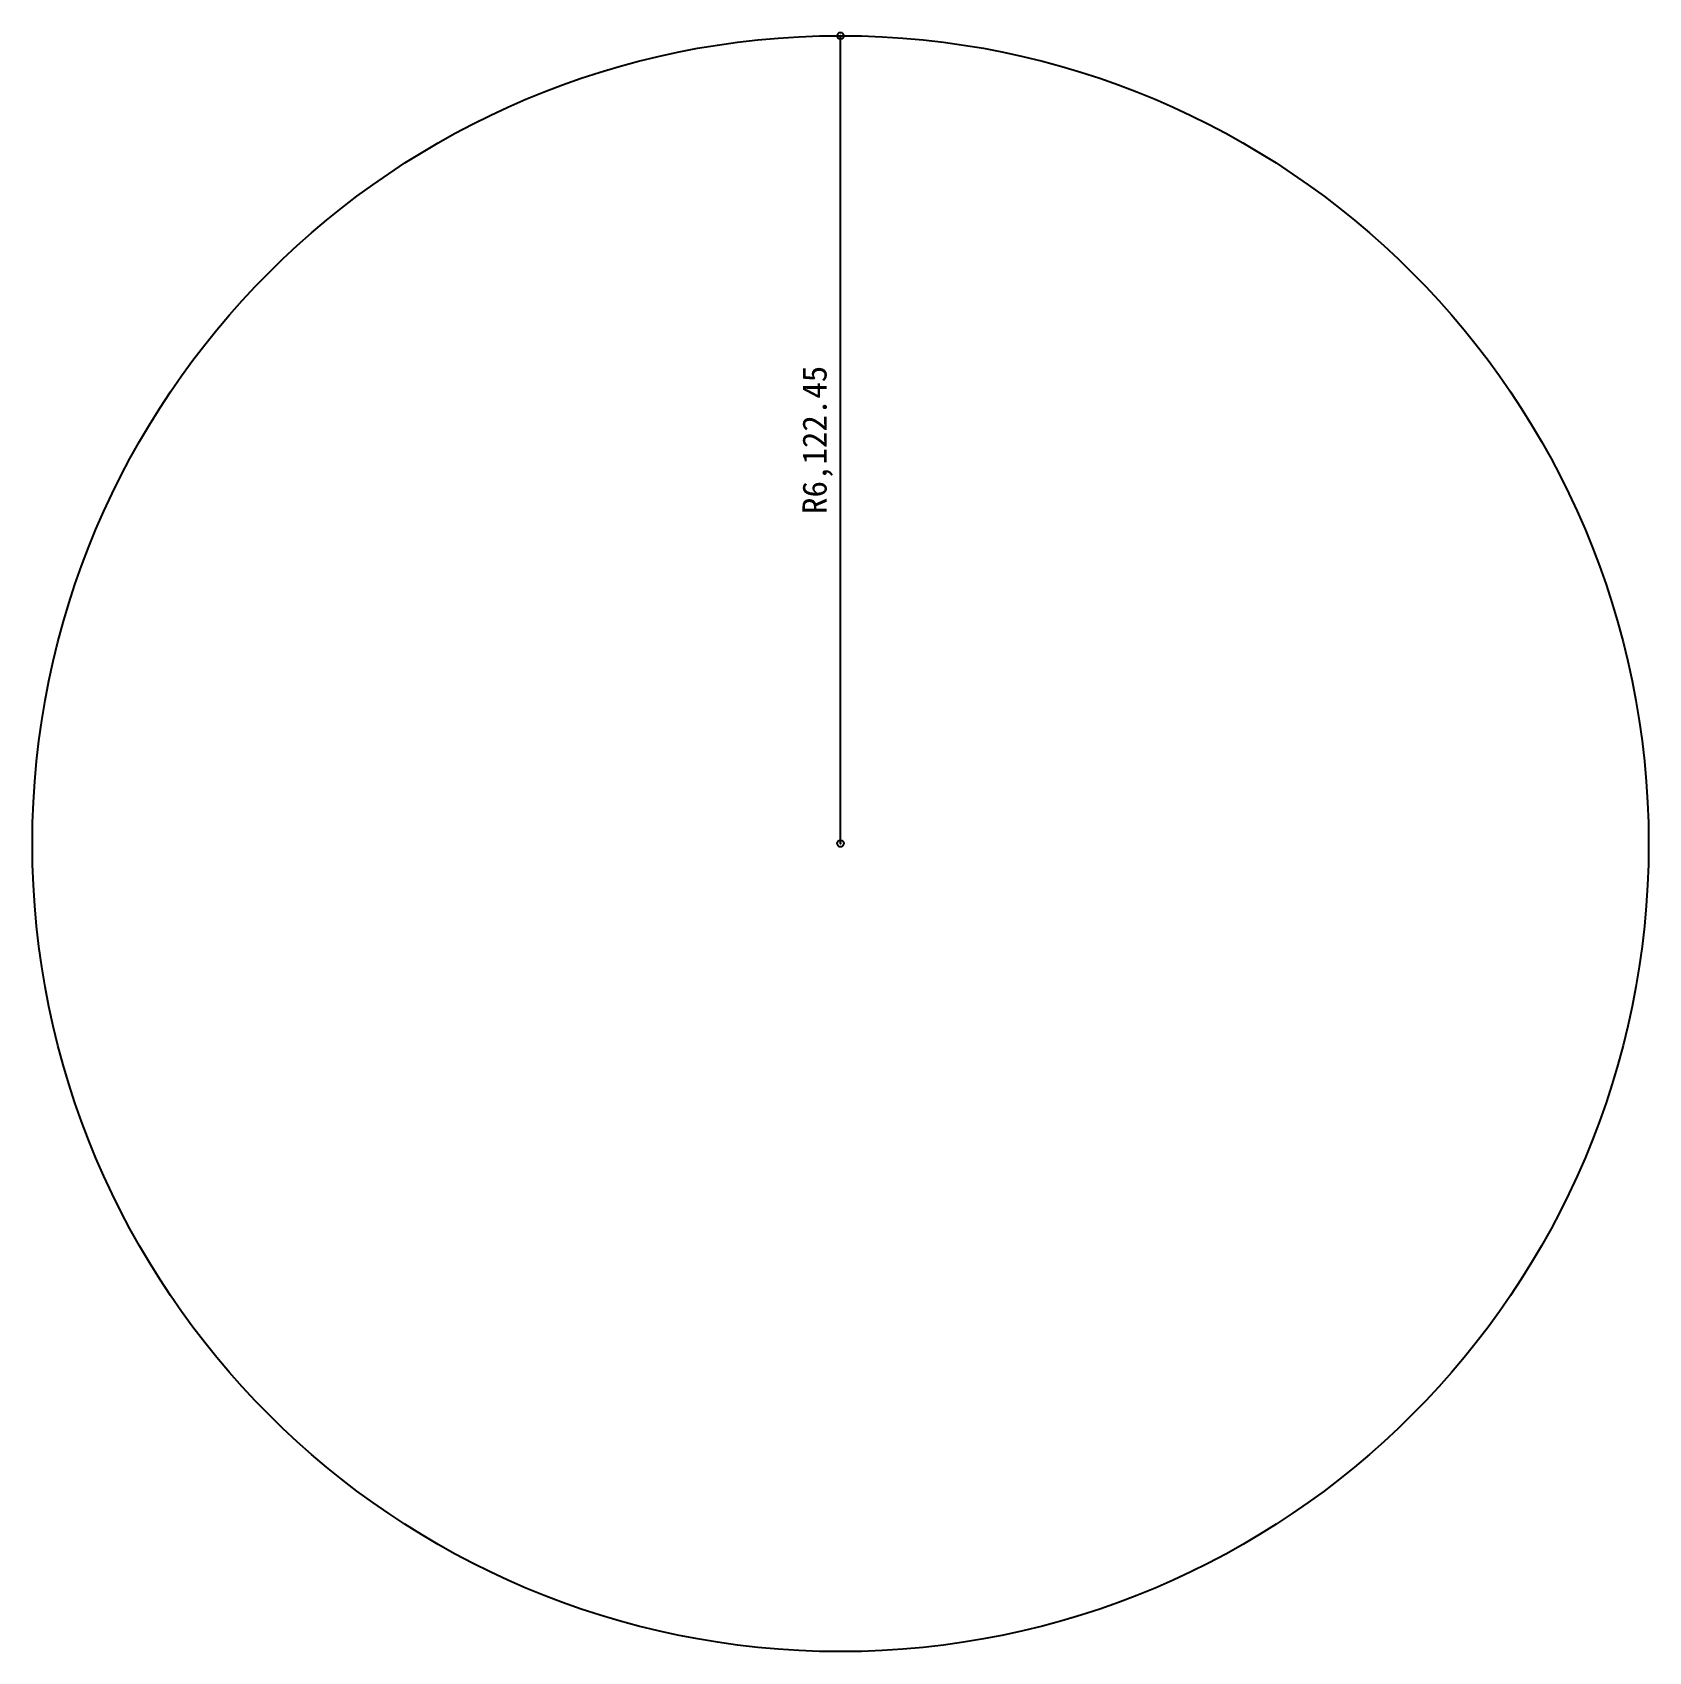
# Model space of a CAD drawing. Units: millimetres at full size, sheet at 1:100. Extents: x -9429 to 2816, y -9612 to 2658.
import ezdxf
from ezdxf.enums import TextEntityAlignment as Align

# ---------------------------------------------------------------- set-up
doc = ezdxf.new("R2010")
doc.units = ezdxf.units.MM
doc.header["$LTSCALE"] = 100
doc.header["$PDMODE"] = 32
doc.header["$PDSIZE"] = 50
doc.layers.add('0-0', color=4, linetype='Continuous')
doc.styles.add('ＭＳ ゴシック', font='')
doc.styles.get('ＭＳ ゴシック').set_extended_font_data('MS Gothic')

msp = doc.modelspace()

# ---------------------------------------------------------------- linework, layer by layer
at = {"layer": '0-0'}
msp.add_line((-3306.1, -3489.8), (-3306.1, 2632.7), dxfattribs=at)
at = {"layer": '0-0', "color": 7}
msp.add_circle((-3306.1, -3489.8), 6122.4, dxfattribs=at)
at = {"layer": '0-0'}
for p in [(-3306.1, 2632.7), (-3306.1, -3489.8)]:
    msp.add_point(p, dxfattribs=at)

# ---------------------------------------------------------------- texts
at = {"layer": '0-0', "style": 'ＭＳ ゴシック'}
msp.add_text('R6,122.45', height=183.3, rotation=90, dxfattribs=at).set_placement((-3356.1, -991.1), align=Align.BOTTOM_LEFT)

doc.saveas('drawing.dxf')
